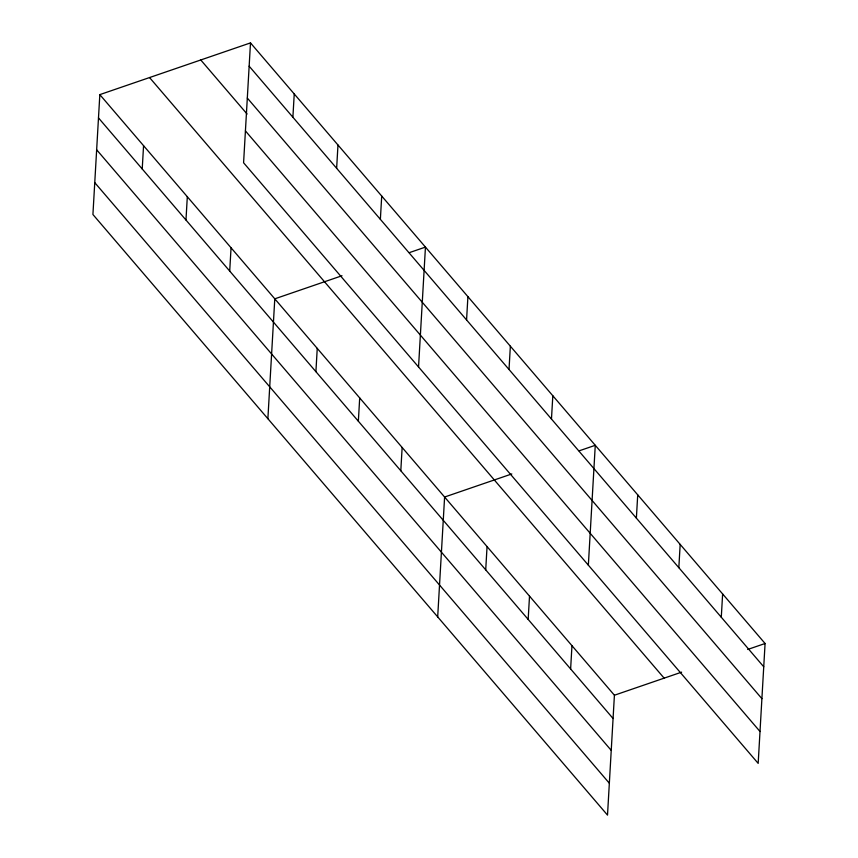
<?xml version="1.0" encoding="UTF-8"?>
<svg xmlns="http://www.w3.org/2000/svg" width="858" height="858" viewBox="0 0 858 858"><rect width="100%" height="100%" fill="white"/><g stroke="black" fill="none" stroke-linecap="round" stroke-linejoin="round"><path stroke-width="1.29" d="M99.828 94.627L92.921 214.5L607.507 815.1L614.414 695.227L99.828 94.627L250.493 42.9L765.079 643.5L758.172 763.373L243.586 162.773L250.493 42.9M142.224 168.962L143.565 145.678M185.972 220.013L187.312 196.729M229.708 271.064L231.049 247.78M267.878 418.704L274.785 298.831L341.999 275.75M292.889 117.235L294.24 93.951M315.905 371.664L317.245 348.38M336.636 168.286L337.977 145.002M358.354 421.214L359.695 397.93M380.373 219.337L381.713 196.053M400.804 470.763L402.145 447.479M418.543 366.977L425.45 247.104L409.298 252.649M437.687 616.902L444.605 497.029L511.818 473.948M466.57 319.937L467.91 296.654M485.714 569.862L487.054 546.578M509.019 369.487L510.36 346.203M528.163 619.412L529.515 596.128M551.469 419.036L552.82 395.752M570.624 668.961L571.964 645.677M588.352 565.175L595.27 445.302L579.107 450.847M636.379 518.135L637.719 494.851M678.828 567.685L680.18 544.401M721.288 617.234L722.629 593.95M614.414 695.227L681.627 672.146M747.683 649.474L765.079 643.5M249.152 66.184L763.738 666.784M247.319 98.059L761.904 698.659M200.772 59.974L247.093 114.028M245.42 130.899L760.006 731.499M149.549 77.552L664.135 678.152M98.488 117.911L613.073 718.511M96.654 149.785L611.239 750.385M94.755 182.625L609.341 783.225"/></g></svg>
